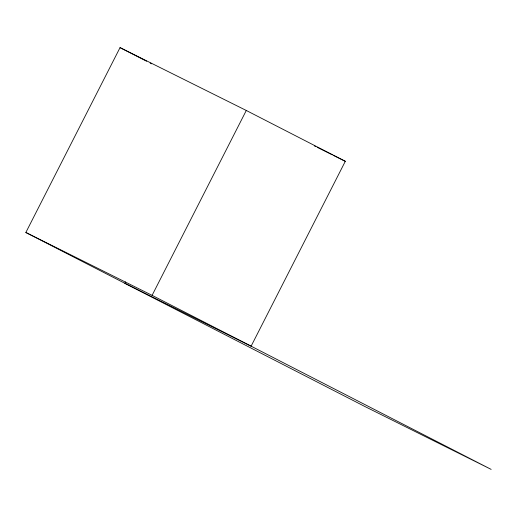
<?xml version="1.0" encoding="UTF-8"?>
<svg xmlns="http://www.w3.org/2000/svg" width="517" height="517" viewBox="0 0 517 517"><rect width="100%" height="100%" fill="white"/><g stroke="black" fill="none" stroke-linecap="round" stroke-linejoin="round"><path stroke-width="0.78" d="M25.85 232.488L152.095 295.356L491.15 469.384L364.905 406.524L25.85 232.488L120.047 47.616L246.292 110.476L345.311 161.304L251.113 346.183L124.868 283.316L125.599 281.875M152.095 295.356L246.292 110.476M314.291 145.859L315.732 146.576M317.18 147.293L332.328 154.835M333.769 155.552L345.311 161.304M120.047 47.616L146.595 61.239M150.189 63.08L151.623 63.817"/></g></svg>
